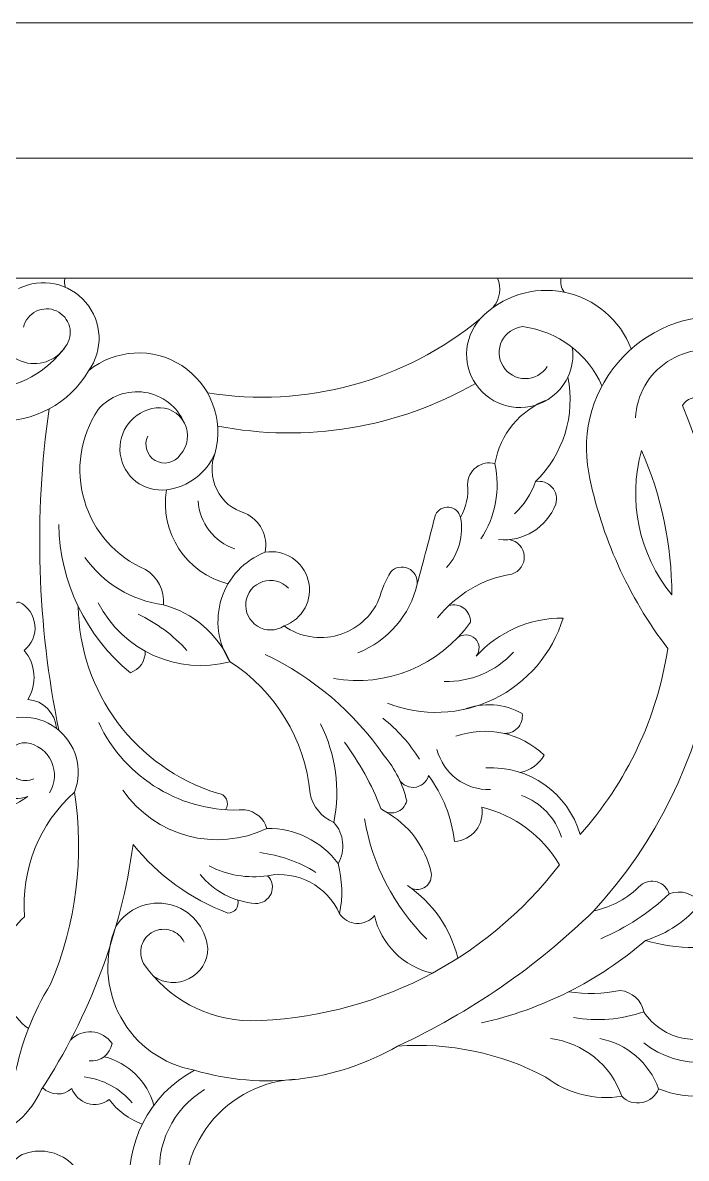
# Model space of a CAD drawing. Header units: millimetres. Extents: x 5152 to 5396, y 165 to 421.
# Drawn here: x 5196.33 to 5221.3, y 377.92 to 420.7 of the extents above; entities that cross this region are included whole.
import ezdxf

# ---------------------------------------------------------------- set-up
doc = ezdxf.new("R2010")
doc.units = ezdxf.units.MM
doc.header["$MEASUREMENT"] = 0
doc.layers.add('SITARA ALL', color=18, linetype='Continuous', true_color=0x000000)

msp = doc.modelspace()

# ---------------------------------------------------------------- linework, layer by layer
at = {"layer": 'SITARA ALL', "lineweight": 9}
for points, knots in [([(5152.3, 420.695), (5152.3, 420.695), (5396.3, 420.695), (5396.3, 420.695), (5396.3, 420.695), (5396.3, 298.695), (5396.3, 298.695), (5396.3, 298.695), (5152.3, 298.695), (5152.3, 298.695), (5152.3, 298.695), (5152.3, 420.695), (5152.3, 420.695)], [0, 0, 0, 0, 0.25, 0.25, 0.25, 0.5, 0.5, 0.5, 0.75, 0.75, 0.75, 1, 1, 1, 1]), ([(5158.284, 309.538), (5158.284, 309.538), (5158.284, 303.791), (5158.284, 303.791), (5158.284, 303.791), (5154.3, 303.791), (5154.3, 303.791), (5154.3, 303.791), (5154.3, 415.599), (5154.3, 415.599), (5154.3, 415.599), (5354.3, 415.599), (5354.3, 415.599), (5354.3, 415.599), (5354.3, 391.626), (5354.3, 391.626), (5354.3, 391.626), (5349.636, 391.626), (5349.636, 391.626), (5349.636, 391.626), (5349.636, 411.074), (5349.636, 411.074), (5349.636, 411.074), (5301.025, 411.074), (5301.025, 411.074), (5301.679, 410.889), (5302.203, 410.396), (5302.429, 409.755), (5302.655, 409.114), (5302.556, 408.402), (5302.163, 407.847), (5304.264, 410.007), (5307.224, 411.112), (5310.227, 410.858), (5311.335, 410.604), (5312.145, 409.652), (5312.219, 408.518), (5312.293, 407.383), (5311.613, 406.334), (5310.548, 405.938)], [0, 0, 0, 0, 0.071429, 0.071429, 0.071429, 0.142857, 0.142857, 0.142857, 0.214286, 0.214286, 0.214286, 0.285714, 0.285714, 0.285714, 0.357143, 0.357143, 0.357143, 0.428571, 0.428571, 0.428571, 0.5, 0.5, 0.5, 0.571429, 0.571429, 0.571429, 0.642857, 0.642857, 0.642857, 0.714286, 0.714286, 0.714286, 0.785714, 0.785714, 0.785714, 0.857143, 0.857143, 0.857143, 1, 1, 1, 1]), ([(5385.334, 308.316), (5385.334, 308.316), (5390.317, 308.316), (5390.317, 308.316), (5390.317, 308.316), (5390.317, 415.599), (5390.317, 415.599), (5390.317, 415.599), (5394.3, 415.599), (5394.3, 415.599), (5394.3, 415.599), (5394.3, 303.791), (5394.3, 303.791), (5394.3, 303.791), (5194.3, 303.791), (5194.3, 303.791), (5194.3, 303.791), (5194.3, 327.764), (5194.3, 327.764), (5194.3, 327.764), (5198.965, 327.764), (5198.965, 327.764), (5198.965, 327.764), (5198.965, 308.316), (5198.965, 308.316), (5198.965, 308.316), (5247.575, 308.316), (5247.575, 308.316), (5246.921, 308.501), (5246.398, 308.994), (5246.172, 309.635), (5245.945, 310.276), (5246.045, 310.988), (5246.438, 311.543), (5244.337, 309.383), (5241.376, 308.278), (5238.374, 308.532), (5237.266, 308.786), (5236.456, 309.738), (5236.382, 310.873), (5236.307, 312.007), (5236.987, 313.056), (5238.053, 313.453)], [0, 0, 0, 0, 0.066667, 0.066667, 0.066667, 0.133333, 0.133333, 0.133333, 0.2, 0.2, 0.2, 0.266667, 0.266667, 0.266667, 0.333333, 0.333333, 0.333333, 0.4, 0.4, 0.4, 0.466667, 0.466667, 0.466667, 0.533333, 0.533333, 0.533333, 0.6, 0.6, 0.6, 0.666667, 0.666667, 0.666667, 0.733333, 0.733333, 0.733333, 0.8, 0.8, 0.8, 0.866667, 0.866667, 0.866667, 1, 1, 1, 1]), ([(5295.847, 408.423), (5295.925, 408.623), (5296.099, 408.77), (5296.308, 408.814), (5296.518, 408.859), (5296.736, 408.795), (5296.889, 408.645), (5297.026, 407.824), (5297.698, 407.199), (5298.527, 407.125), (5299.356, 407.05), (5300.13, 407.542), (5300.412, 408.325), (5299.758, 408.418), (5299.256, 408.953), (5299.203, 409.611), (5299.15, 410.269), (5299.56, 410.877), (5300.19, 411.074), (5300.19, 411.074), (5184.557, 411.074), (5184.557, 411.074)], [0, 0, 0, 0, 0.125, 0.125, 0.125, 0.25, 0.25, 0.25, 0.375, 0.375, 0.375, 0.5, 0.5, 0.5, 0.625, 0.625, 0.625, 0.75, 0.75, 0.75, 1, 1, 1, 1]), ([(5198.804, 407.584), (5199.367, 408.365), (5199.326, 409.429), (5198.702, 410.162), (5198.077, 410.896), (5197.035, 411.11), (5196.173, 410.679)], [0, 0, 0, 0, 0.333333, 0.333333, 0.333333, 1, 1, 1, 1]), ([(5219.227, 408.407), (5218.809, 409.507), (5217.856, 410.316), (5216.702, 410.547), (5215.547, 410.779), (5214.356, 410.401), (5213.546, 409.546)], [0, 0, 0, 0, 0.333333, 0.333333, 0.333333, 1, 1, 1, 1]), ([(5197.94, 408.499), (5198.1, 408.715), (5198.154, 408.99), (5198.087, 409.25), (5198.021, 409.51), (5197.841, 409.726), (5197.597, 409.837), (5197.353, 409.949), (5197.072, 409.945), (5196.832, 409.826), (5196.591, 409.707), (5196.418, 409.486), (5196.359, 409.224)], [0, 0, 0, 0, 0.2, 0.2, 0.2, 0.4, 0.4, 0.4, 0.6, 0.6, 0.6, 1, 1, 1, 1]), ([(5219.394, 405.811), (5219.431, 406.669), (5219.878, 407.457), (5220.594, 407.931), (5221.31, 408.404), (5222.21, 408.505), (5223.014, 408.204), (5223.404, 408.558), (5223.495, 409.135), (5223.233, 409.592), (5221.64, 409.826), (5220.033, 409.275), (5218.92, 408.112), (5217.807, 406.95), (5217.325, 405.321), (5217.629, 403.74), (5218.1, 401.336), (5219.117, 399.073), (5220.603, 397.126), (5220.21, 394.518), (5219.062, 392.082), (5217.304, 390.117), (5216.852, 391.678), (5215.383, 392.72), (5213.761, 392.626)], [0, 0, 0, 0, 0.111111, 0.111111, 0.111111, 0.222222, 0.222222, 0.222222, 0.333333, 0.333333, 0.333333, 0.444444, 0.444444, 0.444444, 0.555556, 0.555556, 0.555556, 0.666667, 0.666667, 0.666667, 0.777778, 0.777778, 0.777778, 1, 1, 1, 1]), ([(5192.685, 408.034), (5193.774, 408.026), (5194.794, 408.564), (5195.4, 409.469), (5195.291, 408.817), (5195.656, 408.18), (5196.273, 407.944), (5196.891, 407.709), (5197.587, 407.941), (5197.94, 408.499), (5197.255, 407.549), (5196.182, 406.952), (5195.013, 406.868), (5194.031, 406.899), (5193.048, 406.809), (5192.087, 406.601), (5188.12, 406.422), (5184.42, 404.562), (5181.913, 401.482)], [0, 0, 0, 0, 0.142857, 0.142857, 0.142857, 0.285714, 0.285714, 0.285714, 0.428571, 0.428571, 0.428571, 0.571429, 0.571429, 0.571429, 0.714286, 0.714286, 0.714286, 1, 1, 1, 1]), ([(5203.281, 406.753), (5206.947, 406.161), (5210.687, 407.178), (5213.546, 409.546), (5212.879, 408.803), (5212.859, 407.684), (5213.501, 406.919), (5214.143, 406.154), (5215.249, 405.977), (5216.097, 406.506), (5215.048, 406.113), (5214.287, 405.193), (5214.098, 404.089), (5214.31, 403.112), (5214.12, 402.089), (5213.572, 401.252)], [0, 0, 0, 0, 0.166667, 0.166667, 0.166667, 0.333333, 0.333333, 0.333333, 0.5, 0.5, 0.5, 0.666667, 0.666667, 0.666667, 1, 1, 1, 1]), ([(5218.125, 407.016), (5217.594, 408.232), (5216.465, 409.079), (5215.15, 409.247), (5214.812, 409.216), (5214.514, 409.013), (5214.362, 408.71), (5214.21, 408.406), (5214.225, 408.046), (5214.403, 407.757), (5214.581, 407.467), (5214.896, 407.291), (5215.235, 407.289), (5215.574, 407.288), (5215.89, 407.462), (5216.07, 407.75)], [0, 0, 0, 0, 0.166667, 0.166667, 0.166667, 0.333333, 0.333333, 0.333333, 0.5, 0.5, 0.5, 0.666667, 0.666667, 0.666667, 1, 1, 1, 1]), ([(5198.67, 400.554), (5199.364, 399.577), (5200.431, 398.931), (5201.619, 398.771), (5202.733, 398.465), (5203.653, 397.678), (5204.129, 396.626), (5203.67, 397.329), (5203.552, 398.201), (5203.807, 399.001), (5204.062, 399.801), (5204.665, 400.443), (5205.446, 400.75), (5205.571, 401.357), (5205.256, 401.968), (5204.69, 402.219), (5204.226, 402.354), (5203.841, 402.679), (5203.628, 403.113), (5203.415, 403.546), (5203.394, 404.05), (5203.57, 404.499), (5203.907, 405.751), (5203.399, 407.075), (5202.311, 407.779), (5201.223, 408.482), (5199.807, 408.404), (5198.804, 407.584), (5198.086, 406.348), (5196.733, 405.62), (5195.306, 405.701), (5192.54, 405.644), (5189.808, 405.092), (5187.238, 404.07), (5191.25, 403.752), (5194.581, 400.835), (5195.434, 396.902), (5195.701, 397.29), (5195.814, 397.763), (5195.748, 398.23), (5195.709, 398.376), (5195.736, 398.532), (5195.823, 398.656), (5195.91, 398.78), (5196.047, 398.859), (5196.198, 398.872), (5196.527, 398.703), (5196.748, 398.379), (5196.785, 398.011), (5196.822, 397.644), (5196.67, 397.282), (5196.381, 397.051), (5196.822, 396.532), (5196.878, 395.789), (5196.523, 395.208), (5197.099, 395.156), (5197.554, 394.694), (5197.597, 394.117)], [0, 0, 0, 0, 0.05, 0.05, 0.05, 0.1, 0.1, 0.1, 0.15, 0.15, 0.15, 0.2, 0.2, 0.2, 0.25, 0.25, 0.25, 0.3, 0.3, 0.3, 0.35, 0.35, 0.35, 0.4, 0.4, 0.4, 0.45, 0.45, 0.45, 0.5, 0.5, 0.5, 0.55, 0.55, 0.55, 0.6, 0.6, 0.6, 0.65, 0.65, 0.65, 0.7, 0.7, 0.7, 0.75, 0.75, 0.75, 0.8, 0.8, 0.8, 0.85, 0.85, 0.85, 0.9, 0.9, 0.9, 1, 1, 1, 1]), ([(5202.411, 405.615), (5202.149, 406.231), (5201.588, 406.668), (5200.926, 406.771), (5200.264, 406.873), (5199.597, 406.628), (5199.16, 406.12), (5198.491, 405.109), (5198.303, 403.855), (5198.647, 402.693), (5198.992, 401.53), (5199.833, 400.581), (5200.946, 400.099), (5201.406, 399.822), (5201.668, 399.306), (5201.619, 398.771)], [0, 0, 0, 0, 0.166667, 0.166667, 0.166667, 0.333333, 0.333333, 0.333333, 0.5, 0.5, 0.5, 0.666667, 0.666667, 0.666667, 1, 1, 1, 1]), ([(5210.435, 382.146), (5213.168, 383.414), (5215.664, 385.137), (5217.819, 387.243), (5222.558, 392.394), (5223.864, 399.826), (5221.155, 406.279), (5221.317, 406.527), (5221.618, 406.645), (5221.905, 406.576), (5222.193, 406.507), (5222.407, 406.265), (5222.439, 405.971), (5222.414, 405.746), (5222.547, 405.532), (5222.76, 405.455), (5222.973, 405.377), (5223.212, 405.456), (5223.337, 405.645)], [0, 0, 0, 0, 0.142857, 0.142857, 0.142857, 0.285714, 0.285714, 0.285714, 0.428571, 0.428571, 0.428571, 0.571429, 0.571429, 0.571429, 0.714286, 0.714286, 0.714286, 1, 1, 1, 1]), ([(5201.035, 405.125), (5200.874, 404.793), (5200.995, 404.394), (5201.313, 404.207), (5201.631, 404.021), (5202.039, 404.11), (5202.249, 404.413), (5202.548, 404.741), (5202.613, 405.219), (5202.411, 405.615), (5202.21, 406.01), (5201.784, 406.239), (5201.343, 406.188), (5200.491, 406.079), (5199.889, 405.302), (5199.998, 404.45), (5200.107, 403.598), (5200.884, 402.996), (5201.735, 403.104), (5202.556, 403.201), (5203.258, 403.735), (5203.57, 404.499)], [0, 0, 0, 0, 0.125, 0.125, 0.125, 0.25, 0.25, 0.25, 0.375, 0.375, 0.375, 0.5, 0.5, 0.5, 0.625, 0.625, 0.625, 0.75, 0.75, 0.75, 1, 1, 1, 1]), ([(5219.616, 404.58), (5219.09, 402.691), (5219.514, 400.665), (5220.755, 399.146), (5220.755, 401.017), (5220.367, 402.866), (5219.616, 404.58)], [0, 0, 0, 0, 0.5, 0.5, 0.5, 1, 1, 1, 1]), ([(5214.098, 404.089), (5213.853, 404.154), (5213.592, 404.102), (5213.391, 403.947), (5213.19, 403.793), (5213.073, 403.555), (5213.072, 403.301), (5213.112, 402.871), (5213.02, 402.438), (5212.807, 402.062), (5212.755, 402.269), (5212.579, 402.422), (5212.367, 402.443), (5212.155, 402.465), (5211.952, 402.352), (5211.859, 402.16), (5211.637, 401.291), (5211.409, 400.425), (5211.175, 399.559), (5211.199, 399.806), (5211.062, 400.041), (5210.836, 400.142), (5210.609, 400.243), (5210.343, 400.189), (5210.175, 400.006), (5209.986, 399.682), (5209.838, 399.336), (5209.733, 398.976), (5209.447, 398.316), (5208.878, 397.821), (5208.185, 397.626), (5207.493, 397.432), (5206.749, 397.559), (5206.161, 397.973), (5206.864, 398.222), (5207.261, 398.966), (5207.075, 399.689), (5206.888, 400.411), (5206.182, 400.872), (5205.446, 400.75)], [0, 0, 0, 0, 0.071429, 0.071429, 0.071429, 0.142857, 0.142857, 0.142857, 0.214286, 0.214286, 0.214286, 0.285714, 0.285714, 0.285714, 0.357143, 0.357143, 0.357143, 0.428571, 0.428571, 0.428571, 0.5, 0.5, 0.5, 0.571429, 0.571429, 0.571429, 0.642857, 0.642857, 0.642857, 0.714286, 0.714286, 0.714286, 0.785714, 0.785714, 0.785714, 0.857143, 0.857143, 0.857143, 1, 1, 1, 1]), ([(5214.23, 401.225), (5215.17, 401.133), (5216.054, 401.681), (5216.387, 402.565), (5216.453, 402.788), (5216.399, 403.029), (5216.243, 403.202), (5216.087, 403.375), (5215.853, 403.454), (5215.624, 403.41), (5215.462, 402.947), (5215.191, 402.529), (5214.835, 402.192)], [0, 0, 0, 0, 0.2, 0.2, 0.2, 0.4, 0.4, 0.4, 0.6, 0.6, 0.6, 1, 1, 1, 1]), ([(5197.686, 401.794), (5197.717, 399.627), (5198.701, 397.586), (5200.377, 396.212), (5200.724, 396.329), (5200.951, 396.66), (5200.934, 397.025)], [0, 0, 0, 0, 0.333333, 0.333333, 0.333333, 1, 1, 1, 1]), ([(5214.64, 401.225), (5214.948, 401.178), (5215.182, 400.924), (5215.204, 400.613), (5215.225, 400.303), (5215.028, 400.019), (5214.73, 399.929), (5213.626, 399.746), (5212.632, 399.156), (5211.942, 398.275)], [0, 0, 0, 0, 0.25, 0.25, 0.25, 0.5, 0.5, 0.5, 1, 1, 1, 1]), ([(5189.482, 399.847), (5189.481, 397.336), (5190.138, 394.87), (5191.39, 392.693), (5191.882, 391.817), (5192.722, 391.193), (5193.702, 390.975), (5194.682, 390.757), (5195.708, 390.966), (5196.524, 391.55), (5195.851, 391.331), (5195.116, 391.614), (5194.763, 392.228), (5194.411, 392.843), (5194.539, 393.62), (5195.069, 394.09), (5195.801, 394.669), (5196.832, 394.684), (5197.582, 394.128), (5198.332, 393.572), (5198.616, 392.581), (5198.274, 391.712), (5198.656, 389.265), (5198.345, 386.759), (5197.375, 384.48), (5196.717, 383.416), (5196.26, 382.24), (5196.026, 381.011)], [0, 0, 0, 0, 0.1, 0.1, 0.1, 0.2, 0.2, 0.2, 0.3, 0.3, 0.3, 0.4, 0.4, 0.4, 0.5, 0.5, 0.5, 0.6, 0.6, 0.6, 0.7, 0.7, 0.7, 0.8, 0.8, 0.8, 1, 1, 1, 1]), ([(5206.329, 399.4), (5206.079, 399.662), (5205.701, 399.756), (5205.358, 399.642), (5205.014, 399.527), (5204.768, 399.225), (5204.726, 398.865), (5204.684, 398.506), (5204.852, 398.155), (5205.16, 397.964), (5205.467, 397.773), (5205.857, 397.776), (5206.161, 397.973)], [0, 0, 0, 0, 0.2, 0.2, 0.2, 0.4, 0.4, 0.4, 0.6, 0.6, 0.6, 1, 1, 1, 1]), ([(5198.415, 398.706), (5198.464, 395.474), (5200.574, 392.64), (5203.657, 391.67), (5203.8, 391.664), (5203.928, 391.58), (5203.992, 391.452), (5204.055, 391.323), (5204.044, 391.171), (5203.963, 391.053)], [0, 0, 0, 0, 0.25, 0.25, 0.25, 0.5, 0.5, 0.5, 1, 1, 1, 1]), ([(5199.161, 398.848), (5200.094, 397.036), (5202.156, 396.112), (5204.129, 396.626), (5205.843, 395.524), (5206.954, 393.691), (5207.14, 391.662), (5207.24, 391.172), (5207.575, 390.764), (5208.036, 390.572), (5208.421, 390.145), (5208.484, 389.518), (5208.193, 389.023), (5207.57, 389.873), (5206.574, 390.367), (5205.52, 390.347)], [0, 0, 0, 0, 0.166667, 0.166667, 0.166667, 0.333333, 0.333333, 0.333333, 0.5, 0.5, 0.5, 0.666667, 0.666667, 0.666667, 1, 1, 1, 1]), ([(5208.023, 395.989), (5210.009, 395.648), (5212.012, 396.474), (5213.178, 398.117), (5213.184, 398.32), (5213.093, 398.513), (5212.932, 398.637), (5212.771, 398.761), (5212.561, 398.801), (5212.366, 398.743)], [0, 0, 0, 0, 0.25, 0.25, 0.25, 0.5, 0.5, 0.5, 1, 1, 1, 1]), ([(5210.052, 395.063), (5211.352, 394.553), (5212.805, 394.61), (5214.061, 395.22), (5215.317, 395.829), (5216.26, 396.935), (5216.664, 398.272), (5215.418, 398.277), (5214.229, 397.754), (5213.392, 396.83), (5213.553, 397.031), (5213.535, 397.32), (5213.35, 397.498), (5213.165, 397.676), (5212.875, 397.685), (5212.681, 397.517)], [0, 0, 0, 0, 0.166667, 0.166667, 0.166667, 0.333333, 0.333333, 0.333333, 0.5, 0.5, 0.5, 0.666667, 0.666667, 0.666667, 1, 1, 1, 1]), ([(5220.258, 380.538), (5221.417, 380.077), (5222.725, 380.196), (5223.782, 380.858), (5224.838, 381.52), (5225.517, 382.644), (5225.608, 383.888), (5226.279, 383.721), (5226.966, 384.089), (5227.197, 384.74), (5227.625, 386.076), (5228.754, 387.07), (5230.134, 387.326), (5232.103, 387.982), (5234.13, 388.448), (5236.188, 388.719), (5239.456, 388.641), (5242.402, 390.669), (5243.49, 393.752), (5243.96, 395.296), (5243.309, 396.959), (5241.913, 397.77), (5241.253, 398.234), (5240.406, 398.337), (5239.654, 398.044), (5238.902, 397.752), (5238.347, 397.104), (5238.173, 396.316), (5238, 395.528), (5238.232, 394.706), (5238.792, 394.126), (5239.351, 393.545), (5240.164, 393.282), (5240.957, 393.426)], [0, 0, 0, 0, 0.083333, 0.083333, 0.083333, 0.166667, 0.166667, 0.166667, 0.25, 0.25, 0.25, 0.333333, 0.333333, 0.333333, 0.416667, 0.416667, 0.416667, 0.5, 0.5, 0.5, 0.583333, 0.583333, 0.583333, 0.666667, 0.666667, 0.666667, 0.75, 0.75, 0.75, 0.833333, 0.833333, 0.833333, 1, 1, 1, 1]), ([(5208.431, 393.601), (5209, 392.833), (5209.461, 391.992), (5209.802, 391.1), (5209.952, 390.949), (5210.173, 390.893), (5210.376, 390.954), (5210.58, 391.014), (5210.734, 391.181), (5210.778, 391.389), (5210.631, 392.012), (5210.342, 392.591), (5209.934, 393.083), (5208.798, 394.725), (5207.254, 396.04), (5205.453, 396.901)], [0, 0, 0, 0, 0.166667, 0.166667, 0.166667, 0.333333, 0.333333, 0.333333, 0.5, 0.5, 0.5, 0.666667, 0.666667, 0.666667, 1, 1, 1, 1]), ([(5214.391, 393.935), (5214.595, 393.904), (5214.802, 393.972), (5214.946, 394.12), (5215.091, 394.267), (5215.156, 394.474), (5215.122, 394.678), (5214.449, 395.052), (5213.644, 395.108), (5212.926, 394.829)], [0, 0, 0, 0, 0.25, 0.25, 0.25, 0.5, 0.5, 0.5, 1, 1, 1, 1]), ([(5200.098, 391.794), (5201.302, 390.04), (5203.603, 389.424), (5205.52, 390.347), (5205.402, 390.721), (5205.08, 390.995), (5204.692, 391.05), (5202.356, 390.909), (5200.17, 392.216), (5199.187, 394.34)], [0, 0, 0, 0, 0.25, 0.25, 0.25, 0.5, 0.5, 0.5, 1, 1, 1, 1]), ([(5215.054, 392.455), (5215.432, 392.536), (5215.759, 392.772), (5215.955, 393.105), (5215.069, 393.955), (5213.78, 394.231), (5212.624, 393.818)], [0, 0, 0, 0, 0.333333, 0.333333, 0.333333, 1, 1, 1, 1]), ([(5197.333, 391.685), (5197.556, 392.041), (5197.584, 392.484), (5197.409, 392.865), (5197.233, 393.246), (5196.878, 393.513), (5196.463, 393.576), (5196.242, 393.587), (5196.029, 393.495), (5195.885, 393.327), (5195.741, 393.158), (5195.683, 392.933), (5195.728, 392.717), (5195.773, 392.5), (5195.916, 392.316), (5196.115, 392.22), (5196.314, 392.123), (5196.547, 392.123), (5196.745, 392.221)], [0, 0, 0, 0, 0.142857, 0.142857, 0.142857, 0.285714, 0.285714, 0.285714, 0.428571, 0.428571, 0.428571, 0.571429, 0.571429, 0.571429, 0.714286, 0.714286, 0.714286, 1, 1, 1, 1]), ([(5202.409, 386.057), (5202.308, 386.268), (5202.126, 386.429), (5201.905, 386.503), (5201.683, 386.577), (5201.441, 386.559), (5201.234, 386.452), (5201.026, 386.345), (5200.871, 386.158), (5200.803, 385.935), (5200.735, 385.711), (5200.761, 385.47), (5200.875, 385.265), (5201.781, 383.935), (5203.275, 383.129), (5204.884, 383.104), (5209.462, 383.177), (5213.752, 385.341), (5216.528, 388.981), (5215.882, 390.066), (5214.829, 390.846), (5213.602, 391.147), (5213.658, 390.837), (5213.577, 390.518), (5213.382, 390.272), (5213.186, 390.025), (5212.894, 389.875), (5212.58, 389.858), (5212.469, 390.756), (5212.133, 391.611), (5211.601, 392.342), (5211.534, 392.088), (5211.31, 391.907), (5211.048, 391.894), (5210.786, 391.88), (5210.545, 392.039), (5210.454, 392.285)], [0, 0, 0, 0, 0.076923, 0.076923, 0.076923, 0.153846, 0.153846, 0.153846, 0.230769, 0.230769, 0.230769, 0.307692, 0.307692, 0.307692, 0.384615, 0.384615, 0.384615, 0.461538, 0.461538, 0.461538, 0.538462, 0.538462, 0.538462, 0.615385, 0.615385, 0.615385, 0.692308, 0.692308, 0.692308, 0.769231, 0.769231, 0.769231, 0.846154, 0.846154, 0.846154, 1, 1, 1, 1]), ([(5198.274, 391.712), (5196.948, 390.526), (5196.253, 388.791), (5196.394, 387.018), (5195.779, 386.48), (5195.438, 385.694), (5195.467, 384.878), (5195.495, 384.061), (5195.89, 383.301), (5196.541, 382.807)], [0, 0, 0, 0, 0.25, 0.25, 0.25, 0.5, 0.5, 0.5, 1, 1, 1, 1]), ([(5210.934, 388.106), (5211.113, 388.015), (5211.329, 388.034), (5211.491, 388.153), (5211.653, 388.272), (5211.734, 388.473), (5211.701, 388.671), (5211.481, 389.658), (5210.847, 390.501), (5209.961, 390.987)], [0, 0, 0, 0, 0.25, 0.25, 0.25, 0.5, 0.5, 0.5, 1, 1, 1, 1]), ([(5184.062, 374.806), (5183.481, 374.977), (5182.994, 375.375), (5182.71, 375.909), (5182.426, 376.443), (5182.37, 377.07), (5182.554, 377.646), (5182.738, 378.223), (5183.147, 378.701), (5183.688, 378.972), (5184.228, 379.244), (5184.856, 379.285), (5185.428, 379.088), (5187.097, 379.446), (5188.84, 379.117), (5190.264, 378.177), (5191.032, 377.878), (5191.9, 378.213), (5192.265, 378.952), (5193.092, 378.473), (5194.082, 378.368), (5194.989, 378.664), (5195.897, 378.96), (5196.636, 379.628), (5197.021, 380.502), (5198.85, 383.287), (5200.032, 386.444), (5200.481, 389.746), (5201.416, 388.579), (5202.647, 387.686), (5204.046, 387.159), (5204.167, 387.159), (5204.281, 387.215), (5204.354, 387.31), (5204.428, 387.406), (5204.454, 387.53), (5204.423, 387.647)], [0, 0, 0, 0, 0.076923, 0.076923, 0.076923, 0.153846, 0.153846, 0.153846, 0.230769, 0.230769, 0.230769, 0.307692, 0.307692, 0.307692, 0.384615, 0.384615, 0.384615, 0.461538, 0.461538, 0.461538, 0.538462, 0.538462, 0.538462, 0.615385, 0.615385, 0.615385, 0.692308, 0.692308, 0.692308, 0.769231, 0.769231, 0.769231, 0.846154, 0.846154, 0.846154, 1, 1, 1, 1]), ([(5203.008, 388.61), (5203.52, 387.976), (5204.271, 387.582), (5205.084, 387.521), (5205.337, 387.51), (5205.57, 387.655), (5205.671, 387.888), (5205.772, 388.12), (5205.72, 388.39), (5205.54, 388.567), (5204.787, 388.455), (5204.017, 388.585), (5203.343, 388.94)], [0, 0, 0, 0, 0.2, 0.2, 0.2, 0.4, 0.4, 0.4, 0.6, 0.6, 0.6, 1, 1, 1, 1]), ([(5211.741, 384.893), (5210.659, 385.138), (5209.813, 385.983), (5209.565, 387.065), (5209.401, 386.864), (5209.15, 386.752), (5208.89, 386.766), (5208.631, 386.779), (5208.393, 386.916), (5208.25, 387.133), (5208.378, 387.759), (5208.358, 388.406), (5208.193, 389.023)], [0, 0, 0, 0, 0.2, 0.2, 0.2, 0.4, 0.4, 0.4, 0.6, 0.6, 0.6, 1, 1, 1, 1]), ([(5217.819, 387.243), (5218.489, 387.387), (5219.103, 387.721), (5219.587, 388.206), (5219.761, 388.349), (5219.995, 388.395), (5220.21, 388.331), (5220.425, 388.266), (5220.595, 388.099), (5220.662, 387.884)], [0, 0, 0, 0, 0.25, 0.25, 0.25, 0.5, 0.5, 0.5, 1, 1, 1, 1]), ([(5216.872, 384.192), (5217.519, 384.099), (5218.176, 384.116), (5218.817, 384.241), (5219.255, 384.199), (5219.613, 383.873), (5219.698, 383.442), (5220.048, 382.91), (5220.6, 382.546), (5221.226, 382.434), (5221.852, 382.322), (5222.497, 382.471), (5223.01, 382.848), (5223.522, 383.225), (5223.858, 383.795), (5223.938, 384.426), (5224.017, 385.058), (5223.835, 385.693), (5223.433, 386.186), (5224.309, 386.501), (5224.985, 387.209), (5225.258, 388.099)], [0, 0, 0, 0, 0.125, 0.125, 0.125, 0.25, 0.25, 0.25, 0.375, 0.375, 0.375, 0.5, 0.5, 0.5, 0.625, 0.625, 0.625, 0.75, 0.75, 0.75, 1, 1, 1, 1]), ([(5219.768, 386.131), (5220.586, 386.379), (5221.31, 386.868), (5221.845, 387.535), (5221.574, 387.905), (5221.09, 388.048), (5220.662, 387.884), (5219.907, 387.174), (5219.034, 386.602), (5218.082, 386.193)], [0, 0, 0, 0, 0.25, 0.25, 0.25, 0.5, 0.5, 0.5, 1, 1, 1, 1]), ([(5201.263, 384.767), (5201.658, 384.497), (5202.17, 384.466), (5202.594, 384.688), (5203.018, 384.91), (5203.286, 385.347), (5203.29, 385.825), (5203.217, 386.627), (5202.642, 387.292), (5201.86, 387.48), (5201.077, 387.667), (5200.263, 387.335), (5199.835, 386.653), (5199.374, 385.546), (5199.439, 384.291), (5200.014, 383.238), (5200.589, 382.186), (5201.609, 381.451), (5202.79, 381.24), (5201.076, 380.318), (5200.118, 378.427), (5200.391, 376.5)], [0, 0, 0, 0, 0.125, 0.125, 0.125, 0.25, 0.25, 0.25, 0.375, 0.375, 0.375, 0.5, 0.5, 0.5, 0.625, 0.625, 0.625, 0.75, 0.75, 0.75, 1, 1, 1, 1]), ([(5213.589, 383.024), (5215.875, 383.53), (5217.999, 384.597), (5219.768, 386.131), (5220.965, 385.759), (5222.248, 385.778), (5223.433, 386.186)], [0, 0, 0, 0, 0.333333, 0.333333, 0.333333, 1, 1, 1, 1]), ([(5198.829, 381.595), (5199.243, 381.548), (5199.621, 381.834), (5199.688, 382.245), (5199.517, 382.499), (5199.239, 382.661), (5198.933, 382.685), (5198.628, 382.708), (5198.328, 382.591), (5198.12, 382.366)], [0, 0, 0, 0, 0.25, 0.25, 0.25, 0.5, 0.5, 0.5, 1, 1, 1, 1]), ([(5216.188, 382.428), (5217.425, 382.281), (5218.469, 381.436), (5218.873, 380.258), (5219.073, 380.054), (5219.362, 379.965), (5219.642, 380.022), (5219.921, 380.078), (5220.153, 380.272), (5220.258, 380.538), (5219.908, 381.517), (5219.066, 382.237), (5218.044, 382.429)], [0, 0, 0, 0, 0.2, 0.2, 0.2, 0.4, 0.4, 0.4, 0.6, 0.6, 0.6, 1, 1, 1, 1]), ([(5218.873, 380.258), (5217.863, 380.093), (5216.829, 380.356), (5216.018, 380.981), (5214.304, 381.888), (5212.369, 382.292), (5210.435, 382.146), (5208.12, 380.806), (5205.354, 380.479), (5202.79, 381.24)], [0, 0, 0, 0, 0.25, 0.25, 0.25, 0.5, 0.5, 0.5, 1, 1, 1, 1]), ([(5206.705, 380.905), (5205.398, 380.871), (5204.175, 380.258), (5203.367, 379.23), (5202.558, 378.202), (5202.25, 376.868), (5202.525, 375.59)], [0, 0, 0, 0, 0.333333, 0.333333, 0.333333, 1, 1, 1, 1]), ([(5197.074, 380.583), (5197.374, 380.275), (5197.864, 380.263), (5198.178, 380.556), (5198.272, 380.281), (5198.493, 380.069), (5198.771, 379.986), (5199.048, 379.904), (5199.349, 379.96), (5199.578, 380.138), (5199.895, 379.713), (5200.329, 379.39), (5200.827, 379.209)], [0, 0, 0, 0, 0.2, 0.2, 0.2, 0.4, 0.4, 0.4, 0.6, 0.6, 0.6, 1, 1, 1, 1]), ([(5195.898, 364.416), (5195.089, 368.094), (5192.354, 371.043), (5188.746, 372.123), (5190.88, 373.064), (5193.171, 373.603), (5195.502, 373.711), (5196.924, 373.679), (5198.198, 374.583), (5198.636, 375.936), (5198.838, 376.581), (5198.648, 377.284), (5198.15, 377.74), (5197.651, 378.196), (5196.934, 378.322), (5196.31, 378.064), (5195.899, 377.844), (5195.678, 377.384), (5195.764, 376.926), (5195.745, 376.293), (5196.204, 375.747), (5196.832, 375.658), (5196.317, 375.283), (5195.713, 375.048), (5195.08, 374.975), (5192.338, 374.76), (5189.657, 374.065), (5187.156, 372.922), (5185.18, 371.658), (5183.299, 370.252), (5181.527, 368.714)], [0, 0, 0, 0, 0.090909, 0.090909, 0.090909, 0.181818, 0.181818, 0.181818, 0.272727, 0.272727, 0.272727, 0.363636, 0.363636, 0.363636, 0.454545, 0.454545, 0.454545, 0.545455, 0.545455, 0.545455, 0.636364, 0.636364, 0.636364, 0.727273, 0.727273, 0.727273, 0.818182, 0.818182, 0.818182, 1, 1, 1, 1])]:
    msp.add_open_spline(points, degree=3, knots=knots, dxfattribs=at)
for points in [[(5197.92, 411.074), (5197.89, 410.959), (5197.898, 410.837), (5197.941, 410.726)], [(5214.038, 409.975), (5214.288, 410.285), (5214.347, 410.707), (5214.192, 411.074)], [(5216.596, 411.074), (5216.555, 410.892), (5216.593, 410.7), (5216.702, 410.548)], [(5216.097, 406.506), (5216.763, 406.92), (5217.121, 407.687), (5217.011, 408.463)], [(5215.624, 403.41), (5216.673, 404.431), (5217.133, 405.913), (5216.845, 407.348)], [(5203.664, 405.503), (5206.985, 404.855), (5210.426, 405.423), (5213.362, 407.105)], [(5197.321, 406.149), (5196.744, 402.122), (5196.869, 398.027), (5197.69, 394.043)], [(5201.735, 403.104), (5201.474, 401.499), (5202.477, 399.96), (5204.053, 399.554)], [(5202.925, 402.68), (5202.985, 401.855), (5203.53, 401.145), (5204.312, 400.876)], [(5212.281, 400.171), (5212.738, 400.687), (5212.933, 401.384), (5212.807, 402.062)], [(5208.94, 396.966), (5210.069, 397.407), (5210.906, 398.378), (5211.175, 399.559)], [(5202.508, 397.047), (5201.991, 397.62), (5201.367, 398.086), (5200.67, 398.418)], [(5212.186, 395.878), (5213.174, 395.853), (5214.125, 396.255), (5214.794, 396.983)], [(5211.254, 392.957), (5210.892, 393.549), (5210.426, 394.07), (5209.879, 394.496)], [(5208.036, 390.572), (5208.286, 391.831), (5208.11, 393.136), (5207.535, 394.284)], [(5211.918, 393.32), (5212.15, 392.406), (5212.987, 391.779), (5213.929, 391.814)], [(5216.603, 390.015), (5216.377, 390.747), (5215.819, 391.329), (5215.097, 391.586)], [(5209.191, 390.707), (5209.48, 388.986), (5210.302, 387.4), (5211.54, 386.172)], [(5207.364, 388.691), (5206.722, 389.093), (5206.001, 389.347), (5205.25, 389.437)], [(5208.25, 387.133), (5207.787, 388.181), (5206.667, 388.775), (5205.54, 388.567)], [(5212.702, 385.458), (5212.43, 386.575), (5211.754, 387.55), (5210.804, 388.197)], [(5217.057, 383.229), (5217.941, 383.071), (5218.85, 383.144), (5219.698, 383.442)], [(5219.698, 382.269), (5221.056, 381.199), (5222.996, 381.3), (5224.233, 382.509)], [(5201.263, 379.922), (5201.012, 380.823), (5200.297, 381.521), (5199.389, 381.748)], [(5200.451, 380.012), (5199.992, 380.552), (5199.347, 380.901), (5198.643, 380.989)], [(5203.173, 380.507), (5201.975, 379.787), (5201.319, 378.426), (5201.502, 377.04)]]:
    msp.add_open_spline(points, degree=3, dxfattribs=at)

doc.saveas('drawing.dxf')
